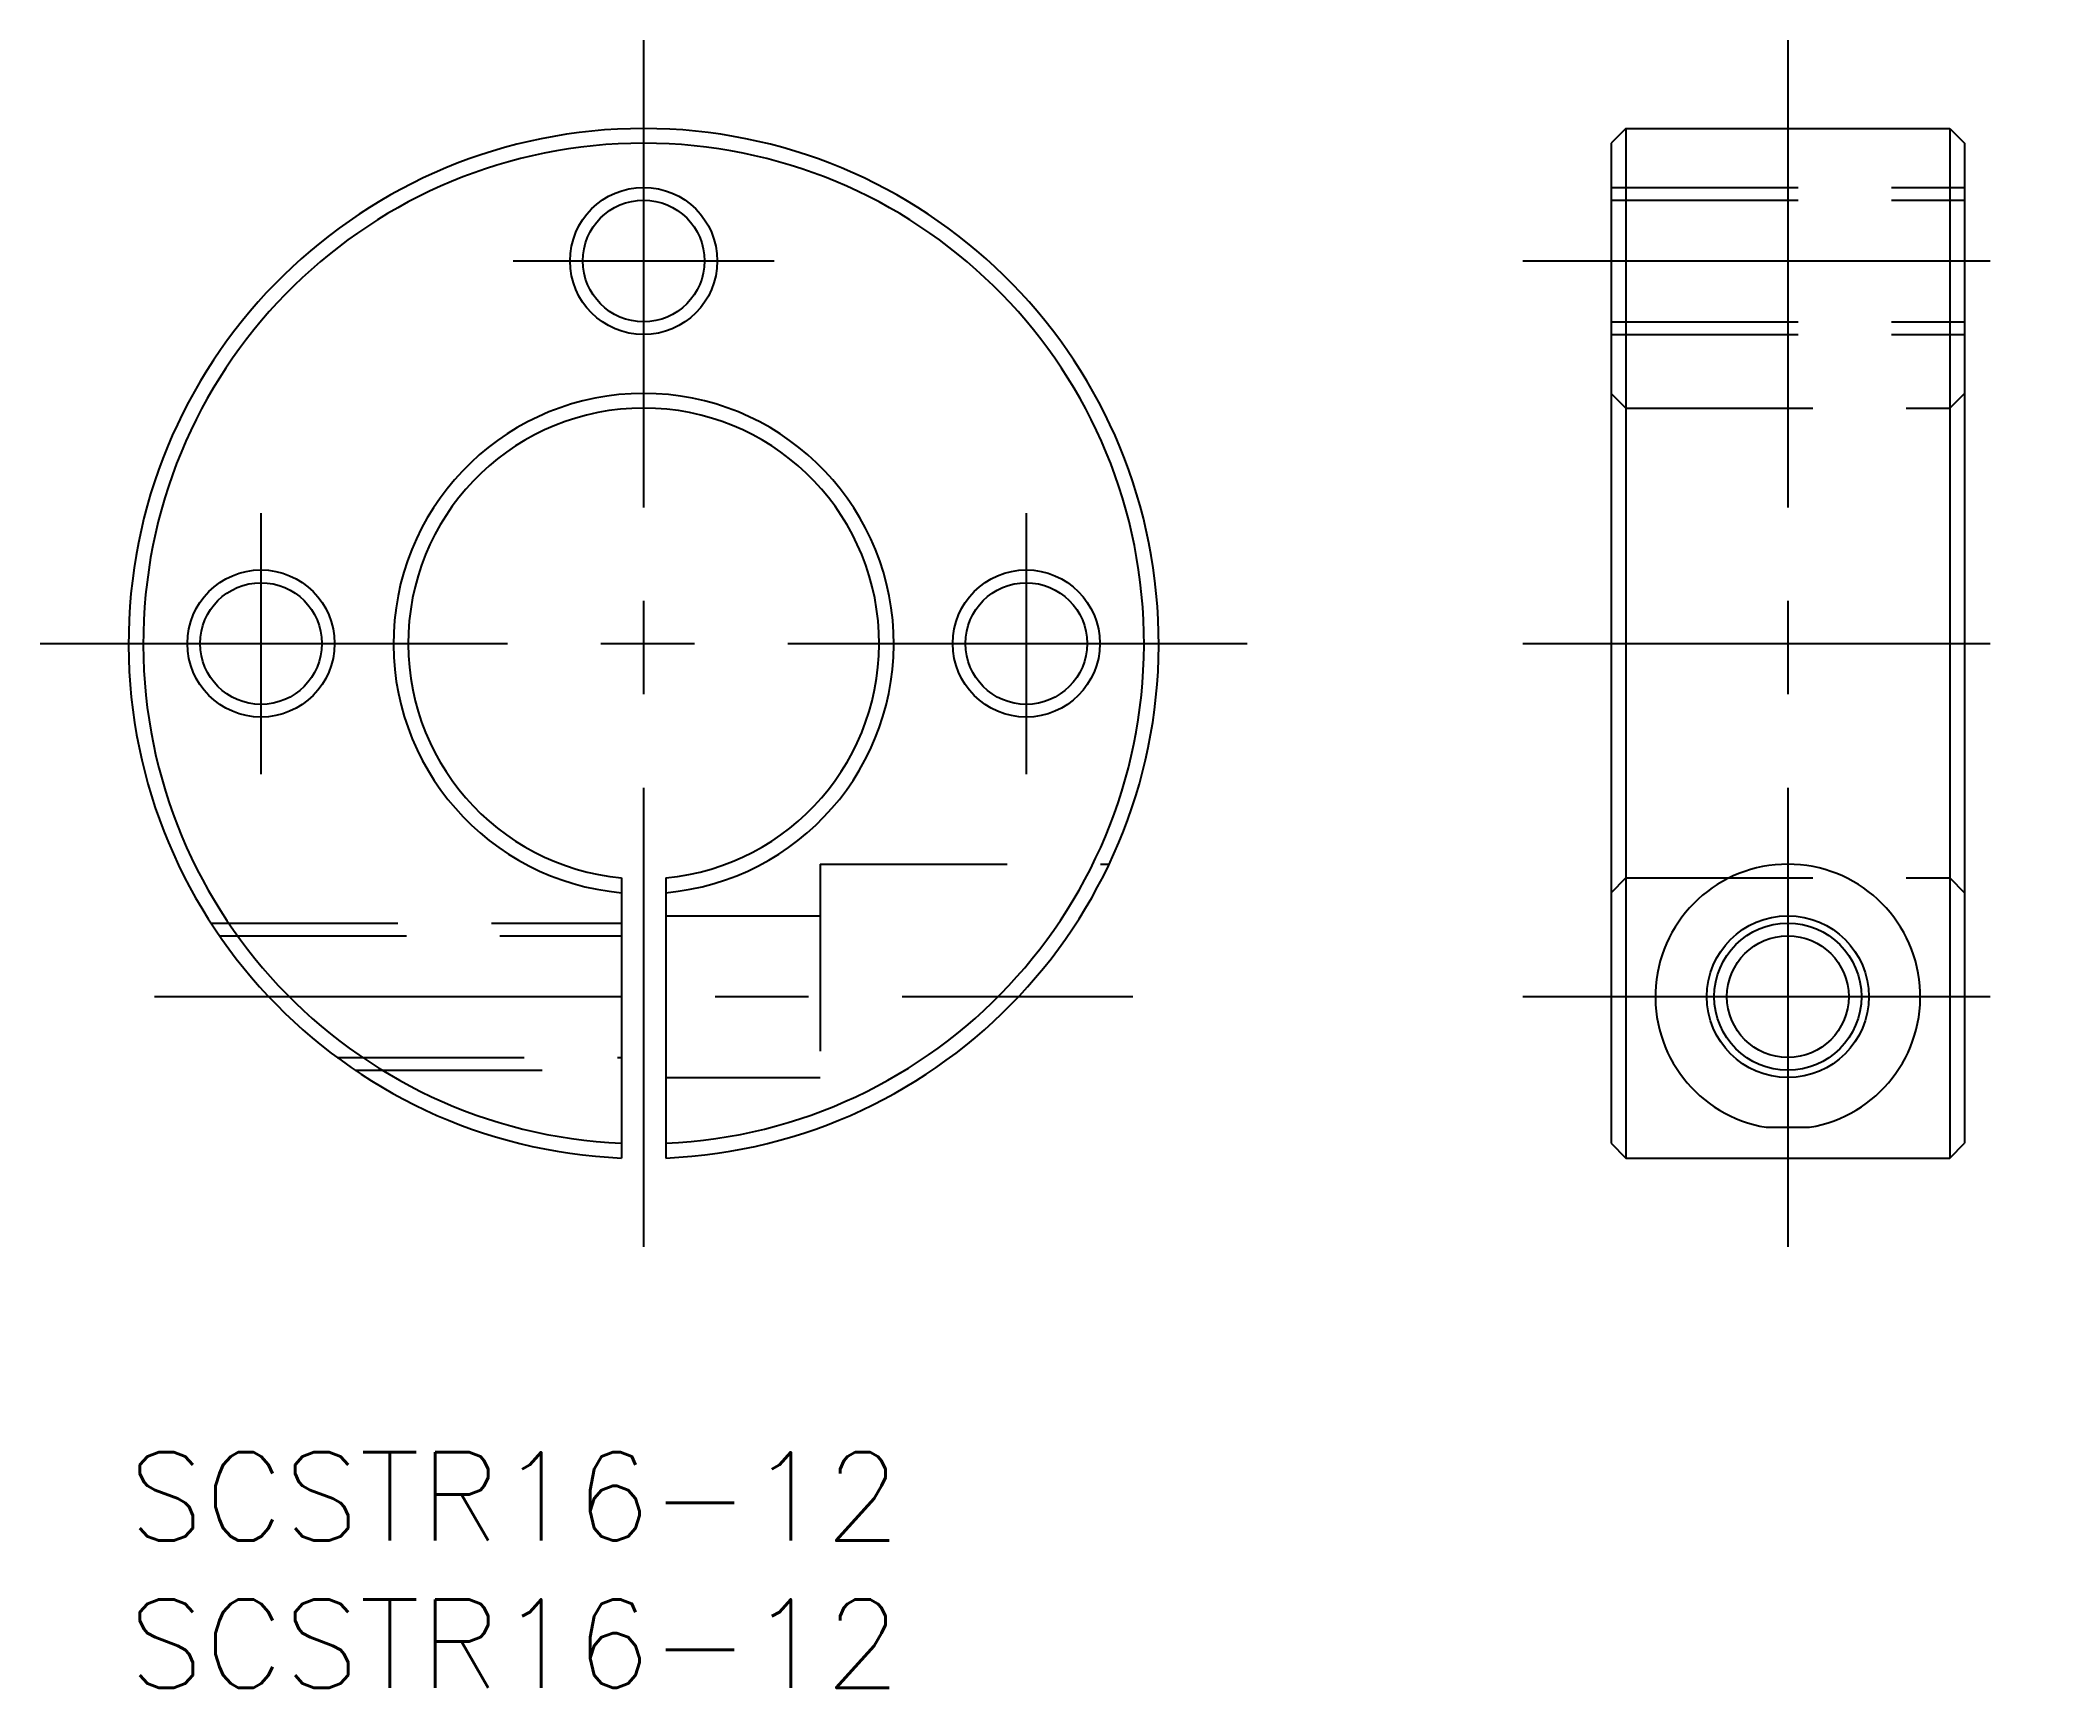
# Model space of a CAD drawing. Extents: x -3 to 65.4, y -8 to 48.
import ezdxf

# ---------------------------------------------------------------- set-up
doc = ezdxf.new("R2010")
doc.units = 0
doc.header["$LTSCALE"] = 0.5
doc.linetypes.add('CENTER', pattern=[50.8, 31.75, -6.35, 6.35, -6.35])
doc.linetypes.add('DASHED', pattern=[19.05, 12.7, -6.35])
for name, color, linetype in [('MSM_CENTER', 1, 'CENTER'), ('MSM_CONTINUOUS', 7, 'CONTINUOUS'), ('MSM_DASHED', 4, 'DASHED'), ('MSM_NARROW', 5, 'CONTINUOUS'), ('MSM_PART_NUMBER', 7, 'CONTINUOUS')]:
    doc.layers.add(name, color=color, linetype=linetype)
doc.styles.get("Standard").update_dxf_attribs({"font": 'txt.shx', "height": 3, "bigfont": 'bigfont.shx'})

# ---------------------------------------------------------------- blocks, each defined once
blk = doc.blocks.new('*U3')
at = {"layer": 'MSM_PART_NUMBER'}
blk.add_text('SCSTR16-12', height=3, dxfattribs=at).set_placement((0, -3))
blk = doc.blocks.new('*U4')
at = {"layer": 'MSM_PART_NUMBER'}
blk.add_text('SCSTR16-12', height=3, dxfattribs=at).set_placement((0, -8))

msp = doc.modelspace()

# ---------------------------------------------------------------- linework, layer by layer
at = {"layer": 'MSM_CENTER'}
for p, q in [((17.5, 47.984), (17.5, 6.984)), ((56.373, 47.984), (56.373, 6.984)), ((13.065, 40.484), (21.935, 40.484)), ((47.373, 40.484), (65.373, 40.484)), ((4.5, 23.049), (4.5, 31.919)), ((30.5, 31.919), (30.5, 23.049)), ((-3, 27.484), (38, 27.484)), ((47.373, 27.484), (65.373, 27.484)), ((0.879, 15.484), (34.121, 15.484)), ((47.373, 15.484), (65.373, 15.484))]:
    msp.add_line(p, q, dxfattribs=at)
at = {"layer": 'MSM_CONTINUOUS'}
for p, q in [((50.873, 44.984), (50.373, 44.484)), ((50.373, 44.484), (50.373, 10.5)), ((50.873, 44.984), (50.873, 10)), ((50.873, 44.984), (61.873, 44.984)), ((61.873, 44.984), (61.873, 10)), ((61.873, 44.984), (62.373, 44.484)), ((62.373, 44.484), (62.373, 10.5)), ((16.75, 19.519), (16.75, 10)), ((18.25, 19.519), (18.25, 10)), ((55.637, 11.045), (57.11, 11.045)), ((50.373, 10.5), (50.873, 10)), ((61.873, 10), (62.373, 10.5)), ((50.873, 10), (61.873, 10))]:
    msp.add_line(p, q, dxfattribs=at)
for centre, radius in [((17.5, 40.484), 2.067), ((4.5, 27.484), 2.067), ((30.5, 27.484), 2.067), ((56.373, 15.484), 2.75), ((56.373, 15.484), 2.067)]:
    msp.add_circle(centre, radius, dxfattribs=at)
for centre, radius, start, end in [((17.5, 27.484), 17.5, 272.45629, 267.54371), ((17.5, 27.484), 17, 272.52858, 267.47142), ((17.5, 27.484), 8.5, 275.06209, 264.93791), ((17.5, 27.484), 8, 275.37938, 264.62062), ((56.373, 15.484), 4.5, 279.42278, 260.57722)]:
    msp.add_arc(centre, radius, start, end, dxfattribs=at)
at = {"layer": 'MSM_DASHED'}
for p, q in [((50.373, 42.984), (62.373, 42.984)), ((50.373, 42.551), (62.373, 42.551)), ((50.373, 38.417), (62.373, 38.417)), ((50.373, 37.984), (62.373, 37.984)), ((50.373, 35.984), (50.873, 35.484)), ((61.873, 35.484), (62.373, 35.984)), ((50.873, 35.484), (61.873, 35.484)), ((23.5, 19.984), (23.5, 11.045)), ((23.5, 19.984), (33.311, 19.984)), ((50.373, 19.017), (50.873, 19.519)), ((50.873, 19.519), (61.873, 19.519)), ((61.873, 19.519), (62.373, 19.017)), ((2.803, 17.984), (16.75, 17.984)), ((18.25, 18.234), (23.5, 18.234)), ((3.092, 17.551), (16.75, 17.551)), ((7.09, 13.417), (16.75, 13.417)), ((7.702, 12.984), (16.75, 12.984)), ((18.25, 12.734), (23.5, 12.734))]:
    msp.add_line(p, q, dxfattribs=at)
at = {"layer": 'MSM_NARROW'}
for centre in [(17.5, 40.484), (4.5, 27.484), (30.5, 27.484), (56.373, 15.484)]:
    msp.add_circle(centre, 2.5, dxfattribs=at)

# ---------------------------------------------------------------- block references
at = {"layer": 'MSM_CONTINUOUS'}
for name in ['*U3', '*U4']:
    msp.add_blockref(name, (0, 0), dxfattribs=at)

doc.saveas('drawing.dxf')
